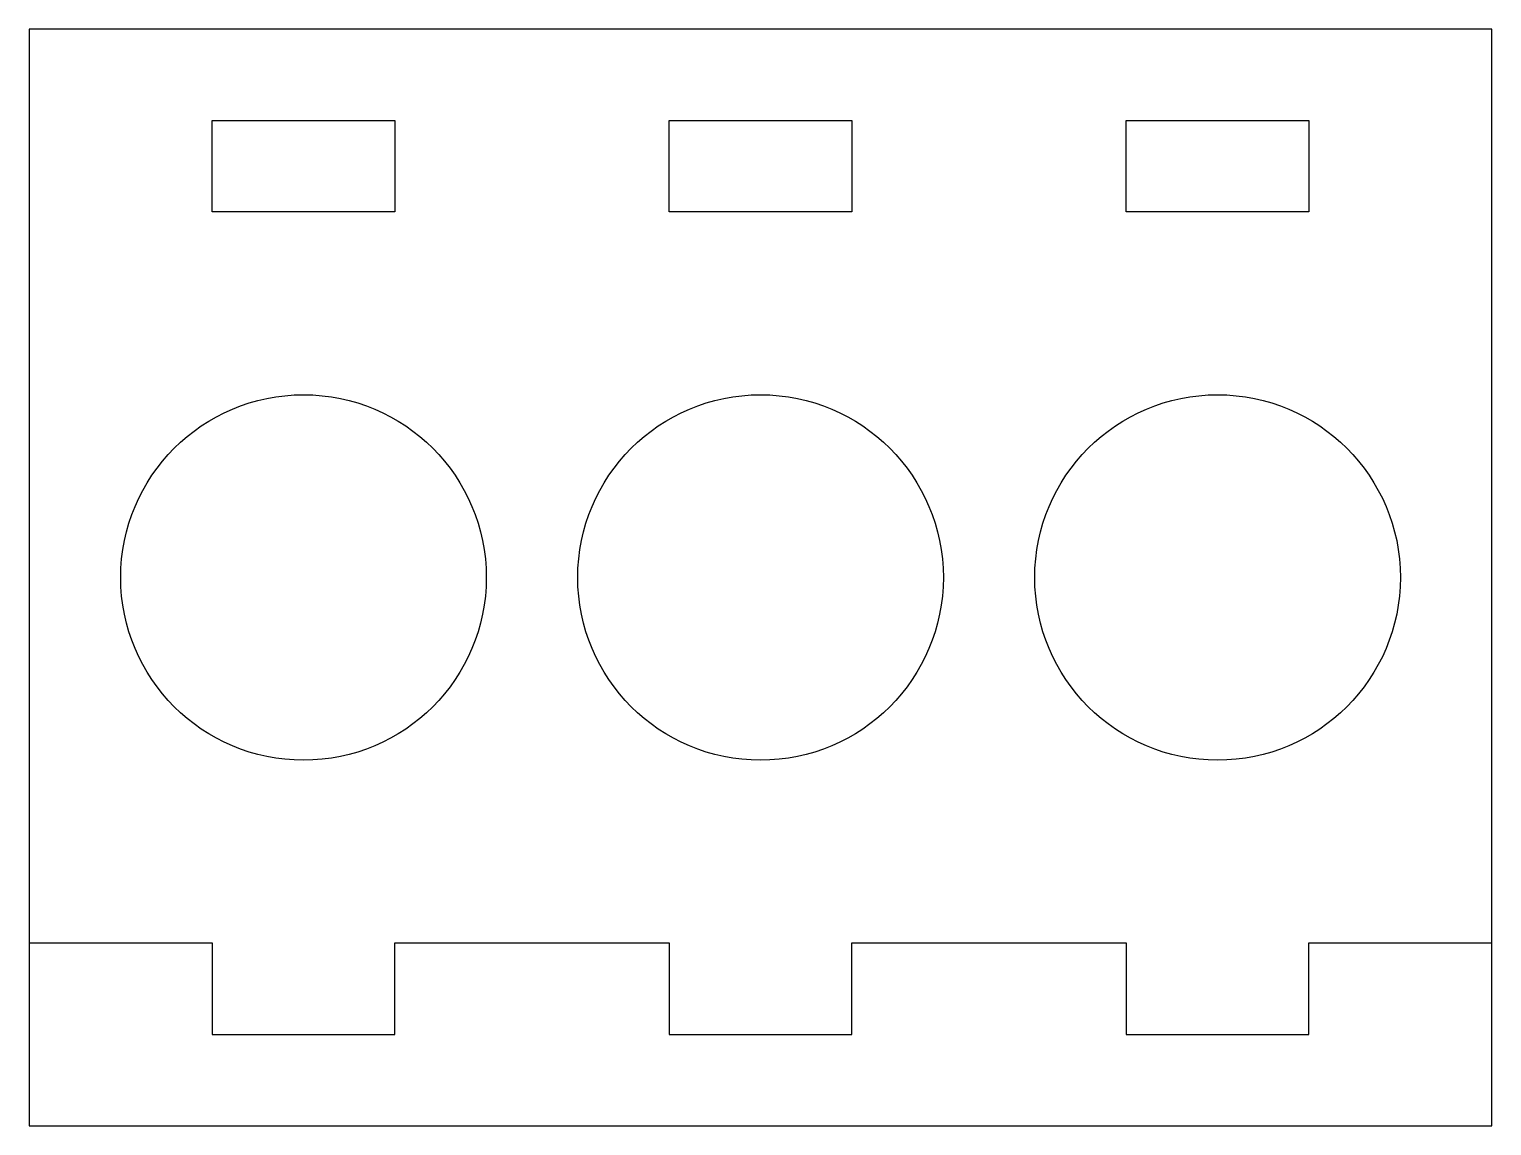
# Model space of a CAD drawing. Header units: millimetres. Extents: x 2516 to 3956, y 1725 to 2805.
import ezdxf

# ---------------------------------------------------------------- set-up
doc = ezdxf.new("R2010")
doc.units = ezdxf.units.MM

msp = doc.modelspace()

# ---------------------------------------------------------------- linework, layer by layer
for p, q in [((2695.6, 2625.2), (2695.6, 2715.2)), ((2695.6, 2715.2), (2785.6, 2715.2)), ((2785.6, 2715.2), (2875.6, 2715.2)), ((2875.6, 2715.2), (2875.6, 2625.2)), ((3145.6, 2625.2), (3145.6, 2715.2)), ((3145.6, 2715.2), (3235.6, 2715.2)), ((3235.6, 2715.2), (3325.6, 2715.2)), ((3325.6, 2715.2), (3325.6, 2625.2)), ((3595.6, 2625.2), (3595.6, 2715.2)), ((3595.6, 2715.2), (3685.6, 2715.2)), ((3685.6, 2715.2), (3775.6, 2715.2)), ((3775.6, 2715.2), (3775.6, 2625.2)), ((2875.6, 2625.2), (2695.6, 2625.2)), ((3325.6, 2625.2), (3145.6, 2625.2)), ((3775.6, 2625.2), (3595.6, 2625.2)), ((2515.6, 1905.2), (2695.6, 1905.2)), ((2695.6, 1905.2), (2695.6, 1815.2)), ((2875.6, 1815.2), (2875.6, 1905.2)), ((2875.6, 1905.2), (3145.6, 1905.2)), ((3145.6, 1905.2), (3145.6, 1815.2)), ((3325.6, 1815.2), (3325.6, 1905.2)), ((3325.6, 1905.2), (3595.6, 1905.2)), ((3595.6, 1905.2), (3595.6, 1815.2)), ((3775.6, 1815.2), (3775.6, 1905.2)), ((3775.6, 1905.2), (3955.6, 1905.2)), ((2695.6, 1815.2), (2875.6, 1815.2)), ((3145.6, 1815.2), (3325.6, 1815.2)), ((3595.6, 1815.2), (3775.6, 1815.2))]:
    msp.add_line(p, q)
msp.add_lwpolyline([(2515.6, 1725.2), (3955.6, 1725.2), (3955.6, 2805.2), (2515.6, 2805.2)], close=True)
for centre in [(2785.6, 2265.2), (3235.6, 2265.2), (3685.6, 2265.2)]:
    msp.add_circle(centre, 180)

doc.saveas('drawing.dxf')
